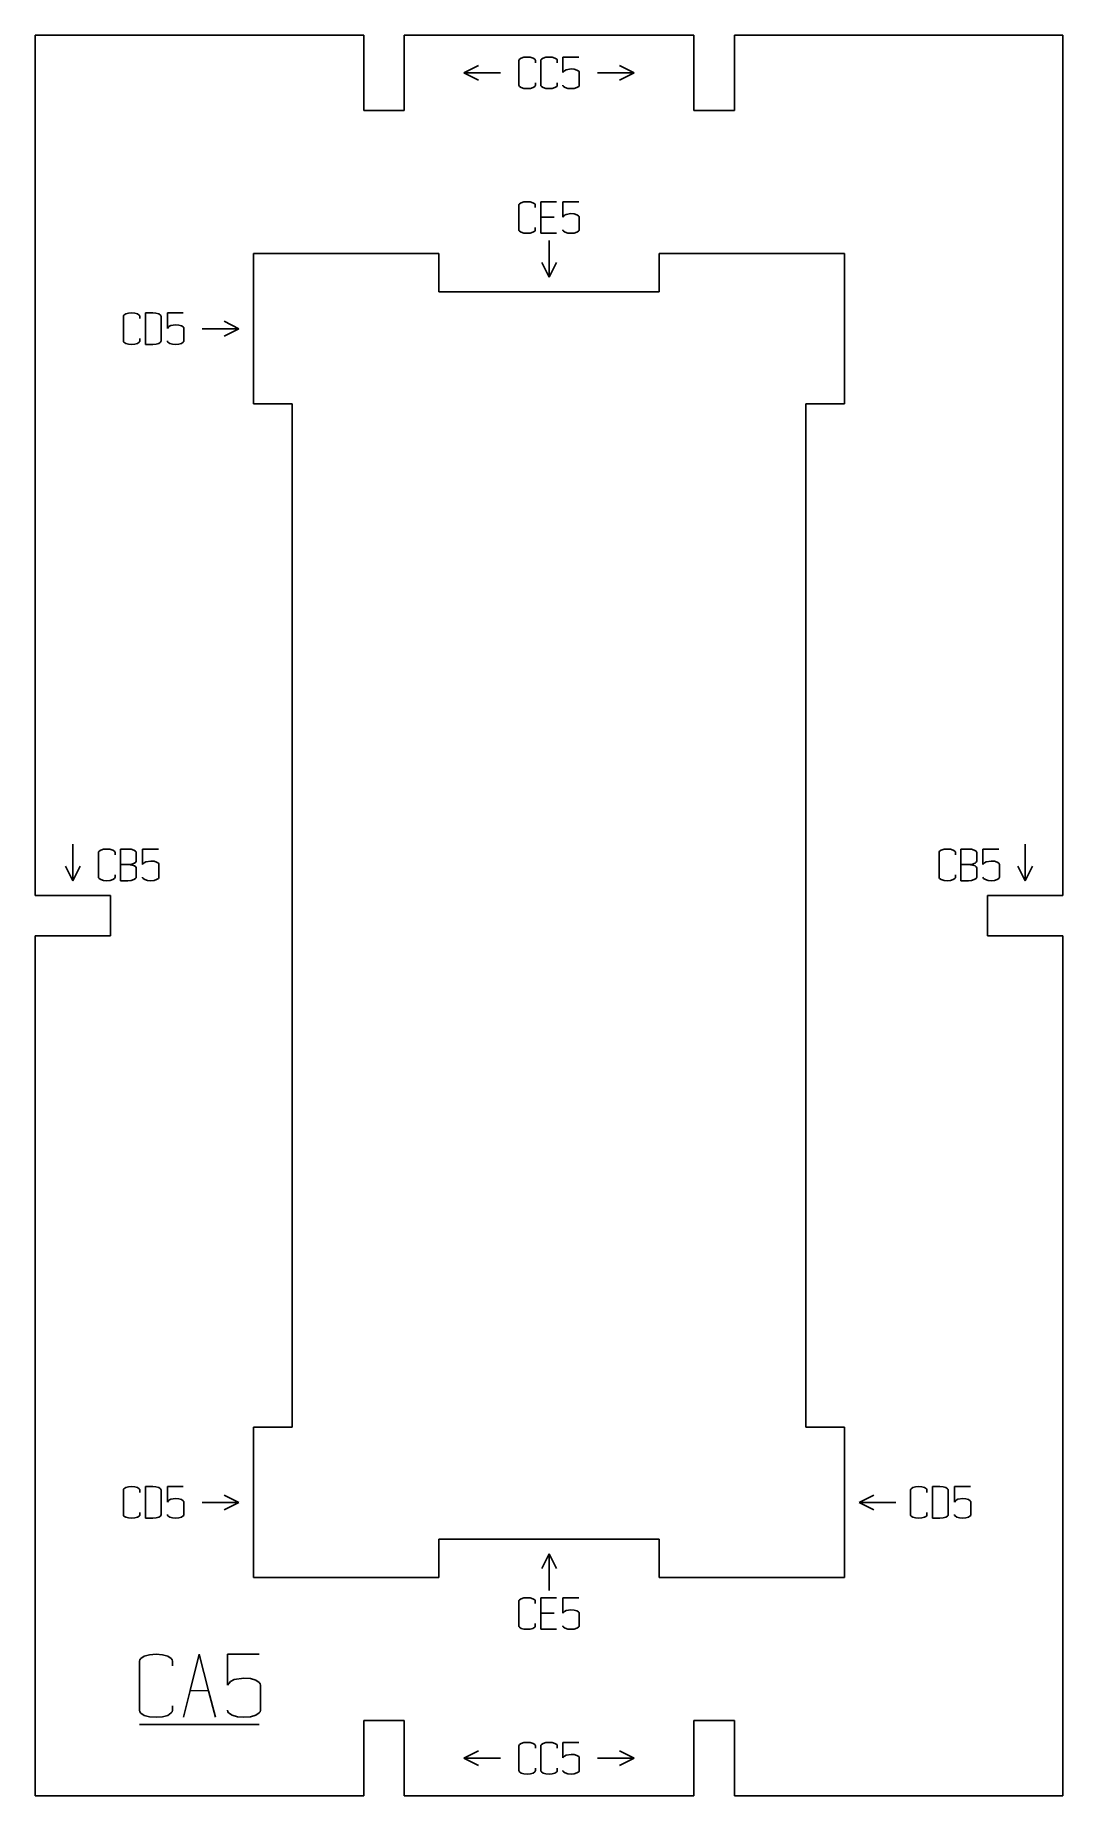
# Model space of a CAD drawing. Header units: millimetres. Extents: x -975 to -835, y -335 to -95.
import ezdxf

# ---------------------------------------------------------------- set-up
doc = ezdxf.new("R2010")
doc.units = ezdxf.units.MM
doc.layers.add('coding', color=2, linetype='Continuous')

msp = doc.modelspace()

# ---------------------------------------------------------------- linework, layer by layer
for p, q in [((-975.22, -95.21), (-930.47, -95.21)), ((-975.22, -212.46), (-975.22, -95.21)), ((-930.47, -105.46), (-930.47, -95.21)), ((-885.47, -95.21), (-924.97, -95.21)), ((-924.97, -95.21), (-924.97, -105.46)), ((-885.47, -95.21), (-885.47, -105.46)), ((-835.22, -95.21), (-879.97, -95.21)), ((-879.97, -105.46), (-879.97, -95.21)), ((-835.22, -212.46), (-835.22, -95.21)), ((-924.97, -105.46), (-930.47, -105.46)), ((-885.47, -105.46), (-879.97, -105.46)), ((-945.47, -124.96), (-945.47, -145.46)), ((-945.47, -124.96), (-920.22, -124.96)), ((-920.22, -130.21), (-920.22, -124.96)), ((-890.22, -124.96), (-890.22, -130.21)), ((-890.22, -124.96), (-864.97, -124.96)), ((-864.97, -124.96), (-864.97, -145.46)), ((-890.22, -130.21), (-920.22, -130.21)), ((-945.47, -145.46), (-940.22, -145.46)), ((-940.22, -145.46), (-940.22, -284.96)), ((-864.97, -145.46), (-870.22, -145.46)), ((-870.22, -284.96), (-870.22, -145.46)), ((-964.97, -212.46), (-975.22, -212.46)), ((-964.97, -212.46), (-964.97, -217.96)), ((-845.47, -212.46), (-835.22, -212.46)), ((-845.47, -212.46), (-845.47, -217.96)), ((-964.97, -217.96), (-975.22, -217.96)), ((-975.22, -217.96), (-975.22, -335.21)), ((-845.47, -217.96), (-835.22, -217.96)), ((-835.22, -217.96), (-835.22, -335.21)), ((-945.47, -284.96), (-940.22, -284.96)), ((-945.47, -305.46), (-945.47, -284.96)), ((-864.97, -284.96), (-870.22, -284.96)), ((-864.97, -305.46), (-864.97, -284.96)), ((-920.22, -305.46), (-920.22, -300.21)), ((-920.22, -300.21), (-890.22, -300.21)), ((-890.22, -300.21), (-890.22, -305.46)), ((-920.22, -305.46), (-945.47, -305.46)), ((-864.97, -305.46), (-890.22, -305.46)), ((-924.97, -324.96), (-930.47, -324.96)), ((-930.47, -324.96), (-930.47, -335.21)), ((-924.97, -335.21), (-924.97, -324.96)), ((-885.47, -335.21), (-885.47, -324.96)), ((-885.47, -324.96), (-879.97, -324.96)), ((-879.97, -324.96), (-879.97, -335.21)), ((-975.22, -335.21), (-930.47, -335.21)), ((-924.97, -335.21), (-885.47, -335.21)), ((-835.22, -335.21), (-879.97, -335.21))]:
    msp.add_line(p, q)
at = {"layer": 'coding'}
for p, q in [((-909.25, -98.47), (-909.01, -98.32)), ((-909.01, -98.32), (-908.64, -98.21)), ((-908.64, -98.21), (-908.2, -98.18)), ((-908.2, -98.18), (-907.77, -98.21)), ((-907.4, -98.32), (-907.77, -98.21)), ((-907.16, -98.48), (-907.4, -98.32)), ((-906.26, -98.47), (-906.02, -98.32)), ((-905.65, -98.21), (-906.02, -98.32)), ((-905.65, -98.21), (-905.21, -98.18)), ((-905.21, -98.18), (-904.78, -98.21)), ((-904.41, -98.32), (-904.78, -98.21)), ((-904.41, -98.32), (-904.17, -98.48)), ((-903.35, -98.18), (-903.35, -100.29)), ((-901.17, -98.18), (-903.35, -98.18)), ((-914.83, -99.33), (-916.83, -100.33)), ((-911.83, -100.33), (-916.83, -100.33)), ((-914.83, -101.33), (-916.83, -100.33)), ((-909.33, -98.66), (-909.31, -98.56)), ((-909.33, -102), (-909.33, -98.66)), ((-909.31, -98.56), (-909.25, -98.47)), ((-907.1, -98.56), (-907.16, -98.48)), ((-907.1, -98.56), (-907.08, -98.66)), ((-907.08, -98.66), (-907.08, -98.96)), ((-906.32, -98.56), (-906.34, -98.66)), ((-906.34, -98.66), (-906.34, -102)), ((-906.26, -98.47), (-906.32, -98.56)), ((-904.17, -98.48), (-904.11, -98.56)), ((-904.11, -98.56), (-904.09, -98.66)), ((-904.09, -98.66), (-904.09, -98.96)), ((-903.35, -100.29), (-903.13, -100.04)), ((-902.9, -99.91), (-903.13, -100.04)), ((-902.22, -99.81), (-902.9, -99.91)), ((-901.78, -99.85), (-902.22, -99.81)), ((-901.78, -99.85), (-901.42, -99.95)), ((-901.18, -100.11), (-901.42, -99.95)), ((-901.18, -100.11), (-901.12, -100.2)), ((-901.12, -100.2), (-901.1, -100.29)), ((-901.1, -100.29), (-901.1, -102)), ((-898.62, -100.33), (-893.62, -100.33)), ((-895.62, -99.33), (-893.62, -100.33)), ((-895.62, -101.33), (-893.62, -100.33)), ((-909.31, -102.1), (-909.33, -102)), ((-909.25, -102.19), (-909.31, -102.1)), ((-909.01, -102.35), (-909.25, -102.19)), ((-908.65, -102.45), (-909.01, -102.35)), ((-908.2, -102.49), (-908.65, -102.45)), ((-907.76, -102.45), (-908.2, -102.49)), ((-907.4, -102.35), (-907.76, -102.45)), ((-907.16, -102.19), (-907.4, -102.35)), ((-907.1, -102.1), (-907.16, -102.19)), ((-907.08, -102), (-907.1, -102.1)), ((-907.08, -101.7), (-907.08, -102)), ((-906.34, -102), (-906.32, -102.1)), ((-906.32, -102.1), (-906.26, -102.19)), ((-906.26, -102.19), (-906.02, -102.35)), ((-906.02, -102.35), (-905.66, -102.45)), ((-905.66, -102.45), (-905.21, -102.49)), ((-905.21, -102.49), (-904.77, -102.45)), ((-904.77, -102.45), (-904.41, -102.35)), ((-904.41, -102.35), (-904.17, -102.19)), ((-904.17, -102.19), (-904.11, -102.1)), ((-904.11, -102.1), (-904.09, -102)), ((-904.09, -102), (-904.09, -101.7)), ((-903.33, -102.1), (-903.35, -102)), ((-903.33, -102.1), (-903.27, -102.19)), ((-903.02, -102.34), (-903.27, -102.19)), ((-902.66, -102.45), (-903.02, -102.34)), ((-902.22, -102.49), (-902.66, -102.45)), ((-901.78, -102.45), (-902.22, -102.49)), ((-901.42, -102.34), (-901.78, -102.45)), ((-901.18, -102.19), (-901.42, -102.34)), ((-901.12, -102.1), (-901.18, -102.19)), ((-901.12, -102.1), (-901.1, -102)), ((-909.34, -118.38), (-909.32, -118.28)), ((-909.32, -118.28), (-909.34, -118.38)), ((-909.34, -121.73), (-909.34, -118.38)), ((-909.34, -118.38), (-909.34, -121.73)), ((-909.32, -118.28), (-909.26, -118.19)), ((-909.26, -118.19), (-909.32, -118.28)), ((-909.26, -118.19), (-909.02, -118.04)), ((-909.02, -118.04), (-909.26, -118.19)), ((-909.02, -118.04), (-908.66, -117.93)), ((-908.66, -117.93), (-909.02, -118.04)), ((-908.66, -117.93), (-908.22, -117.9)), ((-908.22, -117.9), (-908.66, -117.93)), ((-908.22, -117.9), (-907.78, -117.93)), ((-907.78, -117.93), (-908.22, -117.9)), ((-907.78, -117.93), (-907.42, -118.04)), ((-907.42, -118.04), (-907.78, -117.93)), ((-907.42, -118.04), (-907.17, -118.2)), ((-907.17, -118.2), (-907.42, -118.04)), ((-907.17, -118.2), (-907.11, -118.29)), ((-907.11, -118.29), (-907.17, -118.2)), ((-907.11, -118.29), (-907.09, -118.38)), ((-907.09, -118.38), (-907.11, -118.29)), ((-907.09, -118.38), (-907.09, -118.69)), ((-907.09, -118.69), (-907.09, -118.38)), ((-906.35, -122.21), (-906.35, -117.9)), ((-906.35, -117.9), (-904.22, -117.9)), ((-904.22, -117.9), (-906.35, -117.9)), ((-906.35, -117.9), (-906.35, -119.99)), ((-906.35, -119.99), (-904.52, -119.99)), ((-904.52, -119.99), (-906.35, -119.99)), ((-906.35, -119.99), (-906.35, -122.21)), ((-903.35, -120.01), (-903.35, -117.9)), ((-903.35, -117.9), (-901.18, -117.9)), ((-901.18, -117.9), (-903.35, -117.9)), ((-903.35, -117.9), (-903.35, -120.01)), ((-903.13, -119.76), (-903.35, -120.01)), ((-903.35, -120.01), (-903.13, -119.76)), ((-902.9, -119.63), (-903.13, -119.76)), ((-903.13, -119.76), (-902.9, -119.63)), ((-902.23, -119.53), (-902.9, -119.63)), ((-902.9, -119.63), (-902.23, -119.53)), ((-901.79, -119.57), (-902.23, -119.53)), ((-902.23, -119.53), (-901.79, -119.57)), ((-901.43, -119.67), (-901.79, -119.57)), ((-901.79, -119.57), (-901.43, -119.67)), ((-901.19, -119.83), (-901.43, -119.67)), ((-901.43, -119.67), (-901.19, -119.83)), ((-901.13, -119.92), (-901.19, -119.83)), ((-901.19, -119.83), (-901.13, -119.92)), ((-901.11, -120.01), (-901.13, -119.92)), ((-901.13, -119.92), (-901.11, -120.01)), ((-909.32, -121.82), (-909.34, -121.73)), ((-909.34, -121.73), (-909.32, -121.82)), ((-909.26, -121.91), (-909.32, -121.82)), ((-909.32, -121.82), (-909.26, -121.91)), ((-909.02, -122.07), (-909.26, -121.91)), ((-909.26, -121.91), (-909.02, -122.07)), ((-908.66, -122.17), (-909.02, -122.07)), ((-909.02, -122.07), (-908.66, -122.17)), ((-908.22, -122.21), (-908.66, -122.17)), ((-908.66, -122.17), (-908.22, -122.21)), ((-907.77, -122.17), (-908.22, -122.21)), ((-908.22, -122.21), (-907.77, -122.17)), ((-907.42, -122.07), (-907.77, -122.17)), ((-907.77, -122.17), (-907.42, -122.07)), ((-907.17, -121.91), (-907.42, -122.07)), ((-907.42, -122.07), (-907.17, -121.91)), ((-907.11, -121.82), (-907.17, -121.91)), ((-907.17, -121.91), (-907.11, -121.82)), ((-907.09, -121.73), (-907.11, -121.82)), ((-907.11, -121.82), (-907.09, -121.73)), ((-907.09, -121.42), (-907.09, -121.73)), ((-907.09, -121.73), (-907.09, -121.42)), ((-906.35, -122.21), (-904.22, -122.21)), ((-904.22, -122.21), (-906.35, -122.21)), ((-903.33, -121.82), (-903.35, -121.73)), ((-903.35, -121.73), (-903.33, -121.82)), ((-903.27, -121.91), (-903.33, -121.82)), ((-903.33, -121.82), (-903.27, -121.91)), ((-903.03, -122.07), (-903.27, -121.91)), ((-903.27, -121.91), (-903.03, -122.07)), ((-902.67, -122.17), (-903.03, -122.07)), ((-902.23, -122.21), (-902.67, -122.17)), ((-901.79, -122.17), (-902.23, -122.21)), ((-901.43, -122.07), (-901.79, -122.17)), ((-901.43, -122.07), (-901.19, -121.91)), ((-901.19, -121.91), (-901.43, -122.07)), ((-901.19, -121.91), (-901.13, -121.82)), ((-901.13, -121.82), (-901.19, -121.91)), ((-901.13, -121.82), (-901.11, -121.73)), ((-901.11, -121.73), (-901.13, -121.82)), ((-901.11, -121.73), (-901.11, -120.01)), ((-901.11, -120.01), (-901.11, -121.73)), ((-905.22, -123.21), (-905.22, -128.21)), ((-906.22, -126.21), (-905.22, -128.21)), ((-904.22, -126.21), (-905.22, -128.21)), ((-963.21, -133.53), (-963.19, -133.44)), ((-963.19, -133.44), (-963.21, -133.53)), ((-963.21, -136.88), (-963.21, -133.53)), ((-963.21, -133.53), (-963.21, -136.88)), ((-963.19, -133.44), (-963.13, -133.35)), ((-963.13, -133.35), (-963.19, -133.44)), ((-963.13, -133.35), (-962.89, -133.2)), ((-962.89, -133.2), (-963.13, -133.35)), ((-962.89, -133.2), (-962.52, -133.09)), ((-962.52, -133.09), (-962.89, -133.2)), ((-962.52, -133.09), (-962.08, -133.05)), ((-962.08, -133.05), (-962.52, -133.09)), ((-962.08, -133.05), (-961.65, -133.09)), ((-961.65, -133.09), (-962.08, -133.05)), ((-961.65, -133.09), (-961.29, -133.2)), ((-961.29, -133.2), (-961.65, -133.09)), ((-961.29, -133.2), (-961.04, -133.35)), ((-961.04, -133.35), (-961.29, -133.2)), ((-961.04, -133.35), (-960.98, -133.44)), ((-960.98, -133.44), (-961.04, -133.35)), ((-960.98, -133.44), (-960.96, -133.53)), ((-960.96, -133.53), (-960.98, -133.44)), ((-960.96, -133.53), (-960.96, -133.84)), ((-960.96, -133.84), (-960.96, -133.53)), ((-960.22, -137.36), (-960.22, -133.05)), ((-960.22, -133.05), (-959.2, -133.05)), ((-959.2, -133.05), (-958.77, -133.09)), ((-958.77, -133.09), (-958.4, -133.2)), ((-958.4, -133.2), (-958.16, -133.35)), ((-958.16, -133.35), (-958.1, -133.44)), ((-958.1, -133.44), (-958.08, -133.53)), ((-958.08, -133.53), (-958.08, -136.88)), ((-957.22, -135.17), (-957.22, -133.05)), ((-957.22, -133.05), (-955.05, -133.05)), ((-955.05, -133.05), (-957.22, -133.05)), ((-957.22, -133.05), (-957.22, -135.17)), ((-949.47, -134.21), (-947.47, -135.21)), ((-960.96, -136.57), (-960.96, -136.88)), ((-960.96, -136.88), (-960.96, -136.57)), ((-957, -134.91), (-957.22, -135.17)), ((-957.22, -135.17), (-957, -134.91)), ((-956.77, -134.79), (-957, -134.91)), ((-957, -134.91), (-956.77, -134.79)), ((-956.1, -134.69), (-956.77, -134.79)), ((-956.77, -134.79), (-956.1, -134.69)), ((-955.66, -134.72), (-956.1, -134.69)), ((-956.1, -134.69), (-955.66, -134.72)), ((-955.29, -134.83), (-955.66, -134.72)), ((-955.66, -134.72), (-955.29, -134.83)), ((-955.05, -134.98), (-955.29, -134.83)), ((-955.29, -134.83), (-955.05, -134.98)), ((-954.99, -135.07), (-955.05, -134.98)), ((-955.05, -134.98), (-954.99, -135.07)), ((-954.97, -135.17), (-954.99, -135.07)), ((-954.99, -135.07), (-954.97, -135.17)), ((-954.97, -136.88), (-954.97, -135.17)), ((-954.97, -135.17), (-954.97, -136.88)), ((-952.47, -135.21), (-947.47, -135.21)), ((-949.47, -136.21), (-947.47, -135.21)), ((-963.19, -136.98), (-963.21, -136.88)), ((-963.21, -136.88), (-963.19, -136.98)), ((-963.13, -137.07), (-963.19, -136.98)), ((-963.19, -136.98), (-963.13, -137.07)), ((-962.89, -137.22), (-963.13, -137.07)), ((-963.13, -137.07), (-962.89, -137.22)), ((-962.53, -137.33), (-962.89, -137.22)), ((-962.89, -137.22), (-962.53, -137.33)), ((-962.08, -137.36), (-962.53, -137.33)), ((-962.53, -137.33), (-962.08, -137.36)), ((-961.64, -137.33), (-962.08, -137.36)), ((-962.08, -137.36), (-961.64, -137.33)), ((-961.29, -137.22), (-961.64, -137.33)), ((-961.64, -137.33), (-961.29, -137.22)), ((-961.04, -137.07), (-961.29, -137.22)), ((-961.29, -137.22), (-961.04, -137.07)), ((-960.98, -136.98), (-961.04, -137.07)), ((-961.04, -137.07), (-960.98, -136.98)), ((-960.96, -136.88), (-960.98, -136.98)), ((-960.98, -136.98), (-960.96, -136.88)), ((-959.2, -137.36), (-960.22, -137.36)), ((-958.76, -137.33), (-959.2, -137.36)), ((-958.4, -137.22), (-958.76, -137.33)), ((-958.16, -137.07), (-958.4, -137.22)), ((-958.1, -136.98), (-958.16, -137.07)), ((-958.08, -136.88), (-958.1, -136.98)), ((-957.2, -136.98), (-957.22, -136.88)), ((-957.22, -136.88), (-957.2, -136.98)), ((-957.14, -137.06), (-957.2, -136.98)), ((-957.2, -136.98), (-957.14, -137.06)), ((-956.9, -137.22), (-957.14, -137.06)), ((-957.14, -137.06), (-956.9, -137.22)), ((-956.54, -137.33), (-956.9, -137.22)), ((-956.1, -137.36), (-956.54, -137.33)), ((-955.66, -137.33), (-956.1, -137.36)), ((-955.29, -137.22), (-955.66, -137.33)), ((-955.29, -137.22), (-955.05, -137.06)), ((-955.05, -137.06), (-955.29, -137.22)), ((-955.05, -137.06), (-954.99, -136.98)), ((-954.99, -136.98), (-955.05, -137.06)), ((-954.99, -136.98), (-954.97, -136.88)), ((-954.97, -136.88), (-954.99, -136.98)), ((-970.1, -205.46), (-970.1, -210.46)), ((-966.52, -206.44), (-966.28, -206.29)), ((-965.91, -206.18), (-966.28, -206.29)), ((-965.47, -206.15), (-965.91, -206.18)), ((-965.04, -206.18), (-965.47, -206.15)), ((-964.67, -206.29), (-965.04, -206.18)), ((-964.43, -206.45), (-964.67, -206.29)), ((-963.6, -206.15), (-963.6, -208.26)), ((-963.6, -206.15), (-962.59, -206.15)), ((-962.59, -206.15), (-962.16, -206.18)), ((-962.16, -206.18), (-961.79, -206.29)), ((-961.55, -206.45), (-961.79, -206.29)), ((-958.43, -206.15), (-960.61, -206.15)), ((-960.61, -206.15), (-960.61, -208.26)), ((-852, -206.44), (-851.77, -206.29)), ((-851.4, -206.18), (-851.77, -206.29)), ((-850.96, -206.15), (-851.4, -206.18)), ((-850.53, -206.18), (-850.96, -206.15)), ((-850.16, -206.29), (-850.53, -206.18)), ((-849.92, -206.45), (-850.16, -206.29)), ((-849.09, -206.15), (-849.09, -208.26)), ((-849.09, -206.15), (-848.07, -206.15)), ((-848.07, -206.15), (-847.65, -206.18)), ((-847.65, -206.18), (-847.28, -206.29)), ((-847.03, -206.45), (-847.28, -206.29)), ((-843.92, -206.15), (-846.1, -206.15)), ((-846.1, -206.15), (-846.1, -208.26)), ((-840.35, -205.46), (-840.35, -210.46)), ((-971.1, -208.46), (-970.1, -210.46)), ((-969.1, -208.46), (-970.1, -210.46)), ((-966.6, -206.63), (-966.58, -206.53)), ((-966.6, -209.98), (-966.6, -206.63)), ((-966.58, -206.53), (-966.52, -206.44)), ((-964.43, -206.45), (-964.37, -206.54)), ((-964.35, -206.63), (-964.37, -206.54)), ((-964.35, -206.94), (-964.35, -206.63)), ((-962.59, -208.26), (-963.6, -208.26)), ((-963.6, -208.26), (-963.6, -210.46)), ((-962.04, -208.19), (-962.59, -208.26)), ((-962.03, -208.33), (-962.59, -208.26)), ((-962.04, -208.19), (-961.69, -208.09)), ((-961.69, -208.43), (-962.03, -208.33)), ((-961.52, -207.95), (-961.69, -208.09)), ((-961.52, -208.57), (-961.69, -208.43)), ((-961.55, -206.45), (-961.48, -206.54)), ((-961.46, -207.8), (-961.52, -207.95)), ((-961.46, -208.72), (-961.52, -208.57)), ((-961.46, -206.63), (-961.48, -206.54)), ((-961.46, -207.8), (-961.46, -206.63)), ((-961.46, -209.98), (-961.46, -208.72)), ((-960.61, -208.26), (-960.39, -208.01)), ((-960.39, -208.01), (-960.16, -207.88)), ((-960.16, -207.88), (-959.48, -207.78)), ((-959.48, -207.78), (-959.04, -207.82)), ((-959.04, -207.82), (-958.68, -207.92)), ((-958.68, -207.92), (-958.44, -208.08)), ((-958.44, -208.08), (-958.38, -208.17)), ((-958.38, -208.17), (-958.36, -208.26)), ((-958.36, -208.26), (-958.36, -209.98)), ((-852.08, -206.63), (-852.06, -206.53)), ((-852.08, -209.98), (-852.08, -206.63)), ((-852.06, -206.53), (-852, -206.44)), ((-849.92, -206.45), (-849.86, -206.54)), ((-849.84, -206.63), (-849.86, -206.54)), ((-849.84, -206.94), (-849.84, -206.63)), ((-848.07, -208.26), (-849.09, -208.26)), ((-849.09, -208.26), (-849.09, -210.46)), ((-847.52, -208.19), (-848.07, -208.26)), ((-847.52, -208.33), (-848.07, -208.26)), ((-847.52, -208.19), (-847.18, -208.09)), ((-847.18, -208.43), (-847.52, -208.33)), ((-847.01, -207.95), (-847.18, -208.09)), ((-847.01, -208.57), (-847.18, -208.43)), ((-847.03, -206.45), (-846.97, -206.54)), ((-846.95, -207.8), (-847.01, -207.95)), ((-846.95, -208.72), (-847.01, -208.57)), ((-846.95, -206.63), (-846.97, -206.54)), ((-846.95, -207.8), (-846.95, -206.63)), ((-846.95, -209.98), (-846.95, -208.72)), ((-846.1, -208.26), (-845.88, -208.01)), ((-845.88, -208.01), (-845.65, -207.88)), ((-845.65, -207.88), (-844.97, -207.78)), ((-844.97, -207.78), (-844.53, -207.82)), ((-844.53, -207.82), (-844.17, -207.92)), ((-844.17, -207.92), (-843.93, -208.08)), ((-843.93, -208.08), (-843.87, -208.17)), ((-843.87, -208.17), (-843.85, -208.26)), ((-843.85, -208.26), (-843.85, -209.98)), ((-841.35, -208.46), (-840.35, -210.46)), ((-839.35, -208.46), (-840.35, -210.46)), ((-966.58, -210.07), (-966.6, -209.98)), ((-966.52, -210.16), (-966.58, -210.07)), ((-966.28, -210.32), (-966.52, -210.16)), ((-966.28, -210.32), (-965.92, -210.42)), ((-965.92, -210.42), (-965.47, -210.46)), ((-965.03, -210.42), (-965.47, -210.46)), ((-964.67, -210.32), (-965.03, -210.42)), ((-964.67, -210.32), (-964.43, -210.16)), ((-964.43, -210.16), (-964.37, -210.07)), ((-964.35, -209.98), (-964.37, -210.07)), ((-964.35, -209.67), (-964.35, -209.98)), ((-963.6, -210.46), (-962.59, -210.46)), ((-962.59, -210.46), (-962.15, -210.42)), ((-961.79, -210.32), (-962.15, -210.42)), ((-961.79, -210.32), (-961.55, -210.16)), ((-961.48, -210.07), (-961.55, -210.16)), ((-961.48, -210.07), (-961.46, -209.98)), ((-960.61, -209.98), (-960.59, -210.07)), ((-960.53, -210.16), (-960.59, -210.07)), ((-960.29, -210.32), (-960.53, -210.16)), ((-959.92, -210.42), (-960.29, -210.32)), ((-959.48, -210.46), (-959.92, -210.42)), ((-959.04, -210.42), (-959.48, -210.46)), ((-958.68, -210.32), (-959.04, -210.42)), ((-958.44, -210.16), (-958.68, -210.32)), ((-958.38, -210.07), (-958.44, -210.16)), ((-958.36, -209.98), (-958.38, -210.07)), ((-852.06, -210.07), (-852.08, -209.98)), ((-852, -210.16), (-852.06, -210.07)), ((-851.77, -210.32), (-852, -210.16)), ((-851.77, -210.32), (-851.4, -210.42)), ((-851.4, -210.42), (-850.96, -210.46)), ((-850.52, -210.42), (-850.96, -210.46)), ((-850.16, -210.32), (-850.52, -210.42)), ((-850.16, -210.32), (-849.92, -210.16)), ((-849.92, -210.16), (-849.86, -210.07)), ((-849.84, -209.98), (-849.86, -210.07)), ((-849.84, -209.67), (-849.84, -209.98)), ((-849.09, -210.46), (-848.07, -210.46)), ((-848.07, -210.46), (-847.64, -210.42)), ((-847.28, -210.32), (-847.64, -210.42)), ((-847.28, -210.32), (-847.03, -210.16)), ((-846.97, -210.07), (-847.03, -210.16)), ((-846.97, -210.07), (-846.95, -209.98)), ((-846.1, -209.98), (-846.08, -210.07)), ((-846.02, -210.16), (-846.08, -210.07)), ((-845.77, -210.32), (-846.02, -210.16)), ((-845.41, -210.42), (-845.77, -210.32)), ((-844.97, -210.46), (-845.41, -210.42)), ((-844.53, -210.42), (-844.97, -210.46)), ((-844.17, -210.32), (-844.53, -210.42)), ((-843.93, -210.16), (-844.17, -210.32)), ((-843.87, -210.07), (-843.93, -210.16)), ((-843.85, -209.98), (-843.87, -210.07)), ((-963.21, -293.53), (-963.19, -293.44)), ((-963.19, -293.44), (-963.21, -293.53)), ((-963.21, -296.88), (-963.21, -293.53)), ((-963.21, -293.53), (-963.21, -296.88)), ((-963.19, -293.44), (-963.13, -293.35)), ((-963.13, -293.35), (-963.19, -293.44)), ((-963.13, -293.35), (-962.89, -293.2)), ((-962.89, -293.2), (-963.13, -293.35)), ((-962.89, -293.2), (-962.52, -293.09)), ((-962.52, -293.09), (-962.89, -293.2)), ((-962.52, -293.09), (-962.08, -293.05)), ((-962.08, -293.05), (-962.52, -293.09)), ((-962.08, -293.05), (-961.65, -293.09)), ((-961.65, -293.09), (-962.08, -293.05)), ((-961.65, -293.09), (-961.29, -293.2)), ((-961.29, -293.2), (-961.65, -293.09)), ((-961.29, -293.2), (-961.04, -293.35)), ((-961.04, -293.35), (-961.29, -293.2)), ((-961.04, -293.35), (-960.98, -293.44)), ((-960.98, -293.44), (-961.04, -293.35)), ((-960.98, -293.44), (-960.96, -293.53)), ((-960.96, -293.53), (-960.98, -293.44)), ((-960.96, -293.53), (-960.96, -293.84)), ((-960.96, -293.84), (-960.96, -293.53)), ((-960.22, -297.36), (-960.22, -293.05)), ((-960.22, -293.05), (-959.2, -293.05)), ((-959.2, -293.05), (-958.77, -293.09)), ((-958.77, -293.09), (-958.4, -293.2)), ((-958.4, -293.2), (-958.16, -293.35)), ((-958.16, -293.35), (-958.1, -293.44)), ((-958.1, -293.44), (-958.08, -293.53)), ((-958.08, -293.53), (-958.08, -296.88)), ((-957.22, -295.17), (-957.22, -293.05)), ((-957.22, -293.05), (-955.05, -293.05)), ((-955.05, -293.05), (-957.22, -293.05)), ((-957.22, -293.05), (-957.22, -295.17)), ((-957, -294.91), (-957.22, -295.17)), ((-957.22, -295.17), (-957, -294.91)), ((-956.77, -294.79), (-957, -294.91)), ((-957, -294.91), (-956.77, -294.79)), ((-956.1, -294.69), (-956.77, -294.79)), ((-956.77, -294.79), (-956.1, -294.69)), ((-955.66, -294.72), (-956.1, -294.69)), ((-956.1, -294.69), (-955.66, -294.72)), ((-955.29, -294.83), (-955.66, -294.72)), ((-955.66, -294.72), (-955.29, -294.83)), ((-955.05, -294.98), (-955.29, -294.83)), ((-955.29, -294.83), (-955.05, -294.98)), ((-954.99, -295.07), (-955.05, -294.98)), ((-955.05, -294.98), (-954.99, -295.07)), ((-954.97, -295.17), (-954.99, -295.07)), ((-954.99, -295.07), (-954.97, -295.17)), ((-954.97, -296.88), (-954.97, -295.17)), ((-954.97, -295.17), (-954.97, -296.88)), ((-949.47, -294.21), (-947.47, -295.21)), ((-860.97, -294.21), (-862.97, -295.21)), ((-855.97, -293.53), (-855.95, -293.44)), ((-855.95, -293.44), (-855.97, -293.53)), ((-855.97, -296.88), (-855.97, -293.53)), ((-855.97, -293.53), (-855.97, -296.88)), ((-855.95, -293.44), (-855.89, -293.35)), ((-855.89, -293.35), (-855.95, -293.44)), ((-855.89, -293.35), (-855.65, -293.2)), ((-855.65, -293.2), (-855.89, -293.35)), ((-855.65, -293.2), (-855.29, -293.09)), ((-855.29, -293.09), (-855.65, -293.2)), ((-855.29, -293.09), (-854.85, -293.05)), ((-854.85, -293.05), (-855.29, -293.09)), ((-854.85, -293.05), (-854.42, -293.09)), ((-854.42, -293.09), (-854.85, -293.05)), ((-854.42, -293.09), (-854.05, -293.2)), ((-854.05, -293.2), (-854.42, -293.09)), ((-854.05, -293.2), (-853.81, -293.35)), ((-853.81, -293.35), (-854.05, -293.2)), ((-853.81, -293.35), (-853.75, -293.44)), ((-853.75, -293.44), (-853.81, -293.35)), ((-853.75, -293.44), (-853.73, -293.53)), ((-853.73, -293.53), (-853.75, -293.44)), ((-853.73, -293.53), (-853.73, -293.84)), ((-853.73, -293.84), (-853.73, -293.53)), ((-852.98, -297.36), (-852.98, -293.05)), ((-852.98, -293.05), (-851.96, -293.05)), ((-851.96, -293.05), (-851.53, -293.09)), ((-851.53, -293.09), (-851.17, -293.2)), ((-851.17, -293.2), (-850.92, -293.35)), ((-850.92, -293.35), (-850.86, -293.44)), ((-850.86, -293.44), (-850.84, -293.53)), ((-850.84, -293.53), (-850.84, -296.88)), ((-849.99, -295.17), (-849.99, -293.05)), ((-849.99, -293.05), (-847.81, -293.05)), ((-847.81, -293.05), (-849.99, -293.05)), ((-849.99, -293.05), (-849.99, -295.17)), ((-849.77, -294.91), (-849.99, -295.17)), ((-849.99, -295.17), (-849.77, -294.91)), ((-849.54, -294.79), (-849.77, -294.91)), ((-849.77, -294.91), (-849.54, -294.79)), ((-848.86, -294.69), (-849.54, -294.79)), ((-849.54, -294.79), (-848.86, -294.69)), ((-848.42, -294.72), (-848.86, -294.69)), ((-848.86, -294.69), (-848.42, -294.72)), ((-848.06, -294.83), (-848.42, -294.72)), ((-848.42, -294.72), (-848.06, -294.83)), ((-847.82, -294.98), (-848.06, -294.83)), ((-848.06, -294.83), (-847.82, -294.98)), ((-847.76, -295.07), (-847.82, -294.98)), ((-847.82, -294.98), (-847.76, -295.07)), ((-847.74, -295.17), (-847.76, -295.07)), ((-847.76, -295.07), (-847.74, -295.17)), ((-847.74, -296.88), (-847.74, -295.17)), ((-847.74, -295.17), (-847.74, -296.88)), ((-963.19, -296.98), (-963.21, -296.88)), ((-963.21, -296.88), (-963.19, -296.98)), ((-963.13, -297.07), (-963.19, -296.98)), ((-963.19, -296.98), (-963.13, -297.07)), ((-962.89, -297.22), (-963.13, -297.07)), ((-963.13, -297.07), (-962.89, -297.22)), ((-962.53, -297.33), (-962.89, -297.22)), ((-962.89, -297.22), (-962.53, -297.33)), ((-962.08, -297.36), (-962.53, -297.33)), ((-962.53, -297.33), (-962.08, -297.36)), ((-961.64, -297.33), (-962.08, -297.36)), ((-962.08, -297.36), (-961.64, -297.33)), ((-961.29, -297.22), (-961.64, -297.33)), ((-961.64, -297.33), (-961.29, -297.22)), ((-961.04, -297.07), (-961.29, -297.22)), ((-961.29, -297.22), (-961.04, -297.07)), ((-960.98, -296.98), (-961.04, -297.07)), ((-961.04, -297.07), (-960.98, -296.98)), ((-960.96, -296.88), (-960.98, -296.98)), ((-960.98, -296.98), (-960.96, -296.88)), ((-960.96, -296.57), (-960.96, -296.88)), ((-960.96, -296.88), (-960.96, -296.57)), ((-959.2, -297.36), (-960.22, -297.36)), ((-958.76, -297.33), (-959.2, -297.36)), ((-958.4, -297.22), (-958.76, -297.33)), ((-958.16, -297.07), (-958.4, -297.22)), ((-958.1, -296.98), (-958.16, -297.07)), ((-958.08, -296.88), (-958.1, -296.98)), ((-957.2, -296.98), (-957.22, -296.88)), ((-957.22, -296.88), (-957.2, -296.98)), ((-957.14, -297.06), (-957.2, -296.98)), ((-957.2, -296.98), (-957.14, -297.06)), ((-956.9, -297.22), (-957.14, -297.06)), ((-957.14, -297.06), (-956.9, -297.22)), ((-956.54, -297.33), (-956.9, -297.22)), ((-956.1, -297.36), (-956.54, -297.33)), ((-955.66, -297.33), (-956.1, -297.36)), ((-955.29, -297.22), (-955.66, -297.33)), ((-955.29, -297.22), (-955.05, -297.06)), ((-955.05, -297.06), (-955.29, -297.22)), ((-955.05, -297.06), (-954.99, -296.98)), ((-954.99, -296.98), (-955.05, -297.06)), ((-954.99, -296.98), (-954.97, -296.88)), ((-954.97, -296.88), (-954.99, -296.98)), ((-952.47, -295.21), (-947.47, -295.21)), ((-949.47, -296.21), (-947.47, -295.21)), ((-857.97, -295.21), (-862.97, -295.21)), ((-860.97, -296.21), (-862.97, -295.21)), ((-855.95, -296.98), (-855.97, -296.88)), ((-855.97, -296.88), (-855.95, -296.98)), ((-855.89, -297.07), (-855.95, -296.98)), ((-855.95, -296.98), (-855.89, -297.07)), ((-855.65, -297.22), (-855.89, -297.07)), ((-855.89, -297.07), (-855.65, -297.22)), ((-855.29, -297.33), (-855.65, -297.22)), ((-855.65, -297.22), (-855.29, -297.33)), ((-854.85, -297.36), (-855.29, -297.33)), ((-855.29, -297.33), (-854.85, -297.36)), ((-854.41, -297.33), (-854.85, -297.36)), ((-854.85, -297.36), (-854.41, -297.33)), ((-854.05, -297.22), (-854.41, -297.33)), ((-854.41, -297.33), (-854.05, -297.22)), ((-853.81, -297.07), (-854.05, -297.22)), ((-854.05, -297.22), (-853.81, -297.07)), ((-853.75, -296.98), (-853.81, -297.07)), ((-853.81, -297.07), (-853.75, -296.98)), ((-853.73, -296.88), (-853.75, -296.98)), ((-853.75, -296.98), (-853.73, -296.88)), ((-853.73, -296.57), (-853.73, -296.88)), ((-853.73, -296.88), (-853.73, -296.57)), ((-851.96, -297.36), (-852.98, -297.36)), ((-851.52, -297.33), (-851.96, -297.36)), ((-851.17, -297.22), (-851.52, -297.33)), ((-850.92, -297.07), (-851.17, -297.22)), ((-850.86, -296.98), (-850.92, -297.07)), ((-850.84, -296.88), (-850.86, -296.98)), ((-849.97, -296.98), (-849.99, -296.88)), ((-849.99, -296.88), (-849.97, -296.98)), ((-849.9, -297.06), (-849.97, -296.98)), ((-849.97, -296.98), (-849.9, -297.06)), ((-849.66, -297.22), (-849.9, -297.06)), ((-849.9, -297.06), (-849.66, -297.22)), ((-849.3, -297.33), (-849.66, -297.22)), ((-848.86, -297.36), (-849.3, -297.33)), ((-848.42, -297.33), (-848.86, -297.36)), ((-848.06, -297.22), (-848.42, -297.33)), ((-848.06, -297.22), (-847.82, -297.06)), ((-847.82, -297.06), (-848.06, -297.22)), ((-847.82, -297.06), (-847.76, -296.98)), ((-847.76, -296.98), (-847.82, -297.06)), ((-847.76, -296.98), (-847.74, -296.88)), ((-847.74, -296.88), (-847.76, -296.98)), ((-906.22, -304.21), (-905.22, -302.21)), ((-905.22, -307.21), (-905.22, -302.21)), ((-904.22, -304.21), (-905.22, -302.21)), ((-909.34, -308.69), (-909.32, -308.59)), ((-909.32, -308.59), (-909.34, -308.69)), ((-909.34, -312.03), (-909.34, -308.69)), ((-909.34, -308.69), (-909.34, -312.03)), ((-909.32, -308.59), (-909.26, -308.5)), ((-909.26, -308.5), (-909.32, -308.59)), ((-909.26, -308.5), (-909.02, -308.35)), ((-909.02, -308.35), (-909.26, -308.5)), ((-909.02, -308.35), (-908.66, -308.24)), ((-908.66, -308.24), (-909.02, -308.35)), ((-908.66, -308.24), (-908.22, -308.21)), ((-908.22, -308.21), (-908.66, -308.24)), ((-908.22, -308.21), (-907.78, -308.24)), ((-907.78, -308.24), (-908.22, -308.21)), ((-907.78, -308.24), (-907.42, -308.35)), ((-907.42, -308.35), (-907.78, -308.24)), ((-907.42, -308.35), (-907.17, -308.51)), ((-907.17, -308.51), (-907.42, -308.35)), ((-907.17, -308.51), (-907.11, -308.59)), ((-907.11, -308.59), (-907.17, -308.51)), ((-907.11, -308.59), (-907.09, -308.69)), ((-907.09, -308.69), (-907.11, -308.59)), ((-907.09, -308.69), (-907.09, -308.99)), ((-907.09, -308.99), (-907.09, -308.69)), ((-906.35, -312.51), (-906.35, -308.21)), ((-906.35, -308.21), (-904.22, -308.21)), ((-904.22, -308.21), (-906.35, -308.21)), ((-906.35, -308.21), (-906.35, -310.3)), ((-903.35, -310.32), (-903.35, -308.21)), ((-903.35, -308.21), (-901.18, -308.21)), ((-901.18, -308.21), (-903.35, -308.21)), ((-903.35, -308.21), (-903.35, -310.32)), ((-907.09, -311.73), (-907.09, -312.03)), ((-907.09, -312.03), (-907.09, -311.73)), ((-906.35, -310.3), (-904.52, -310.3)), ((-904.52, -310.3), (-906.35, -310.3)), ((-906.35, -310.3), (-906.35, -312.51)), ((-903.13, -310.07), (-903.35, -310.32)), ((-903.35, -310.32), (-903.13, -310.07)), ((-902.9, -309.94), (-903.13, -310.07)), ((-903.13, -310.07), (-902.9, -309.94)), ((-902.23, -309.84), (-902.9, -309.94)), ((-902.9, -309.94), (-902.23, -309.84)), ((-901.79, -309.88), (-902.23, -309.84)), ((-902.23, -309.84), (-901.79, -309.88)), ((-901.43, -309.98), (-901.79, -309.88)), ((-901.79, -309.88), (-901.43, -309.98)), ((-901.19, -310.14), (-901.43, -309.98)), ((-901.43, -309.98), (-901.19, -310.14)), ((-901.13, -310.23), (-901.19, -310.14)), ((-901.19, -310.14), (-901.13, -310.23)), ((-901.11, -310.32), (-901.13, -310.23)), ((-901.13, -310.23), (-901.11, -310.32)), ((-901.11, -312.03), (-901.11, -310.32)), ((-901.11, -310.32), (-901.11, -312.03)), ((-909.32, -312.13), (-909.34, -312.03)), ((-909.34, -312.03), (-909.32, -312.13)), ((-909.26, -312.22), (-909.32, -312.13)), ((-909.32, -312.13), (-909.26, -312.22)), ((-909.02, -312.38), (-909.26, -312.22)), ((-909.26, -312.22), (-909.02, -312.38)), ((-908.66, -312.48), (-909.02, -312.38)), ((-909.02, -312.38), (-908.66, -312.48)), ((-908.22, -312.51), (-908.66, -312.48)), ((-908.66, -312.48), (-908.22, -312.51)), ((-907.77, -312.48), (-908.22, -312.51)), ((-908.22, -312.51), (-907.77, -312.48)), ((-907.42, -312.38), (-907.77, -312.48)), ((-907.77, -312.48), (-907.42, -312.38)), ((-907.17, -312.22), (-907.42, -312.38)), ((-907.42, -312.38), (-907.17, -312.22)), ((-907.11, -312.13), (-907.17, -312.22)), ((-907.17, -312.22), (-907.11, -312.13)), ((-907.09, -312.03), (-907.11, -312.13)), ((-907.11, -312.13), (-907.09, -312.03)), ((-906.35, -312.51), (-904.22, -312.51)), ((-904.22, -312.51), (-906.35, -312.51)), ((-903.33, -312.13), (-903.35, -312.03)), ((-903.35, -312.03), (-903.33, -312.13)), ((-903.27, -312.22), (-903.33, -312.13)), ((-903.33, -312.13), (-903.27, -312.22)), ((-903.03, -312.37), (-903.27, -312.22)), ((-903.27, -312.22), (-903.03, -312.37)), ((-902.67, -312.48), (-903.03, -312.37)), ((-902.23, -312.51), (-902.67, -312.48)), ((-901.79, -312.48), (-902.23, -312.51)), ((-901.43, -312.37), (-901.79, -312.48)), ((-901.43, -312.37), (-901.19, -312.22)), ((-901.19, -312.22), (-901.43, -312.37)), ((-901.19, -312.22), (-901.13, -312.13)), ((-901.13, -312.13), (-901.19, -312.22)), ((-901.13, -312.13), (-901.11, -312.03)), ((-901.11, -312.03), (-901.13, -312.13)), ((-960.97, -316.67), (-961.01, -316.86)), ((-960.85, -316.49), (-960.97, -316.67)), ((-960.37, -316.19), (-960.85, -316.49)), ((-959.64, -315.97), (-960.37, -316.19)), ((-958.76, -315.9), (-959.64, -315.97)), ((-957.89, -315.97), (-958.76, -315.9)), ((-957.16, -316.19), (-957.89, -315.97)), ((-956.68, -316.5), (-957.16, -316.19)), ((-956.55, -316.67), (-956.68, -316.5)), ((-956.51, -316.86), (-956.55, -316.67)), ((-952.9, -315.89), (-954.13, -320.87)), ((-951.61, -320.88), (-952.9, -315.89)), ((-949.03, -315.9), (-949.03, -320.13)), ((-949.03, -315.9), (-944.69, -315.9)), ((-961.01, -316.86), (-961.01, -323.55)), ((-956.51, -316.86), (-956.51, -317.47)), ((-948.13, -319.37), (-946.79, -319.17)), ((-946.79, -319.17), (-945.9, -319.24)), ((-954.13, -320.87), (-955.03, -324.51)), ((-954.13, -320.87), (-951.61, -320.88)), ((-950.66, -324.51), (-951.61, -320.88)), ((-949.03, -320.13), (-948.6, -319.62)), ((-948.6, -319.62), (-948.13, -319.37)), ((-945.9, -319.24), (-945.18, -319.45)), ((-945.18, -319.45), (-944.7, -319.76)), ((-944.7, -319.76), (-944.58, -319.94)), ((-944.58, -319.94), (-944.54, -320.13)), ((-944.54, -320.13), (-944.54, -323.55)), ((-961.01, -323.55), (-960.97, -323.75)), ((-960.97, -323.75), (-960.85, -323.93)), ((-960.85, -323.93), (-960.37, -324.24)), ((-957.16, -324.24), (-956.68, -323.92)), ((-956.68, -323.92), (-956.55, -323.75)), ((-956.55, -323.75), (-956.51, -323.55)), ((-956.51, -323.55), (-956.51, -322.94)), ((-948.99, -323.75), (-949.03, -323.55)), ((-948.99, -323.75), (-948.87, -323.92)), ((-948.87, -323.92), (-948.39, -324.23)), ((-944.7, -323.92), (-945.18, -324.23)), ((-944.58, -323.75), (-944.7, -323.92)), ((-944.54, -323.55), (-944.58, -323.75)), ((-961.01, -325.51), (-944.69, -325.51)), ((-960.37, -324.24), (-959.65, -324.45)), ((-959.65, -324.45), (-958.76, -324.51)), ((-958.76, -324.51), (-957.87, -324.45)), ((-957.87, -324.45), (-957.16, -324.24)), ((-947.67, -324.44), (-948.39, -324.23)), ((-946.79, -324.51), (-947.67, -324.44)), ((-945.9, -324.44), (-946.79, -324.51)), ((-945.18, -324.23), (-945.9, -324.44)), ((-909.33, -328.41), (-909.31, -328.31)), ((-909.33, -331.75), (-909.33, -328.41)), ((-909.31, -328.31), (-909.25, -328.22)), ((-909.25, -328.22), (-909.01, -328.07)), ((-909.01, -328.07), (-908.64, -327.96)), ((-908.64, -327.96), (-908.2, -327.93)), ((-908.2, -327.93), (-907.77, -327.96)), ((-907.4, -328.07), (-907.77, -327.96)), ((-907.16, -328.23), (-907.4, -328.07)), ((-907.1, -328.31), (-907.16, -328.23)), ((-907.1, -328.31), (-907.08, -328.41)), ((-907.08, -328.41), (-907.08, -328.71)), ((-906.32, -328.31), (-906.34, -328.41)), ((-906.34, -328.41), (-906.34, -331.75)), ((-906.26, -328.22), (-906.32, -328.31)), ((-906.26, -328.22), (-906.02, -328.07)), ((-905.65, -327.96), (-906.02, -328.07)), ((-905.65, -327.96), (-905.21, -327.93)), ((-905.21, -327.93), (-904.78, -327.96)), ((-904.41, -328.07), (-904.78, -327.96)), ((-904.41, -328.07), (-904.17, -328.23)), ((-904.17, -328.23), (-904.11, -328.31)), ((-904.11, -328.31), (-904.09, -328.41)), ((-904.09, -328.41), (-904.09, -328.71)), ((-903.35, -327.93), (-903.35, -330.04)), ((-901.17, -327.93), (-903.35, -327.93)), ((-914.83, -329.08), (-916.83, -330.08)), ((-911.83, -330.08), (-916.83, -330.08)), ((-914.83, -331.08), (-916.83, -330.08)), ((-903.35, -330.04), (-903.13, -329.79)), ((-902.9, -329.66), (-903.13, -329.79)), ((-902.22, -329.56), (-902.9, -329.66)), ((-901.78, -329.6), (-902.22, -329.56)), ((-901.78, -329.6), (-901.42, -329.7)), ((-901.18, -329.86), (-901.42, -329.7)), ((-901.18, -329.86), (-901.12, -329.95)), ((-901.12, -329.95), (-901.1, -330.04)), ((-901.1, -330.04), (-901.1, -331.75)), ((-898.62, -330.08), (-893.62, -330.08)), ((-895.62, -329.08), (-893.62, -330.08)), ((-895.62, -331.08), (-893.62, -330.08)), ((-909.31, -331.85), (-909.33, -331.75)), ((-909.25, -331.94), (-909.31, -331.85)), ((-909.01, -332.1), (-909.25, -331.94)), ((-908.65, -332.2), (-909.01, -332.1)), ((-908.2, -332.24), (-908.65, -332.2)), ((-907.76, -332.2), (-908.2, -332.24)), ((-907.4, -332.1), (-907.76, -332.2)), ((-907.16, -331.94), (-907.4, -332.1)), ((-907.1, -331.85), (-907.16, -331.94)), ((-907.08, -331.75), (-907.1, -331.85)), ((-907.08, -331.45), (-907.08, -331.75)), ((-906.34, -331.75), (-906.32, -331.85)), ((-906.32, -331.85), (-906.26, -331.94)), ((-906.26, -331.94), (-906.02, -332.1)), ((-906.02, -332.1), (-905.66, -332.2)), ((-905.66, -332.2), (-905.21, -332.24)), ((-905.21, -332.24), (-904.77, -332.2)), ((-904.77, -332.2), (-904.41, -332.1)), ((-904.41, -332.1), (-904.17, -331.94)), ((-904.17, -331.94), (-904.11, -331.85)), ((-904.11, -331.85), (-904.09, -331.75)), ((-904.09, -331.75), (-904.09, -331.45)), ((-903.33, -331.85), (-903.35, -331.75)), ((-903.33, -331.85), (-903.27, -331.94)), ((-903.02, -332.09), (-903.27, -331.94)), ((-902.66, -332.2), (-903.02, -332.09)), ((-902.22, -332.24), (-902.66, -332.2)), ((-901.78, -332.2), (-902.22, -332.24)), ((-901.42, -332.09), (-901.78, -332.2)), ((-901.18, -331.94), (-901.42, -332.09)), ((-901.12, -331.85), (-901.18, -331.94)), ((-901.12, -331.85), (-901.1, -331.75))]:
    msp.add_line(p, q, dxfattribs=at)

doc.saveas('drawing.dxf')
